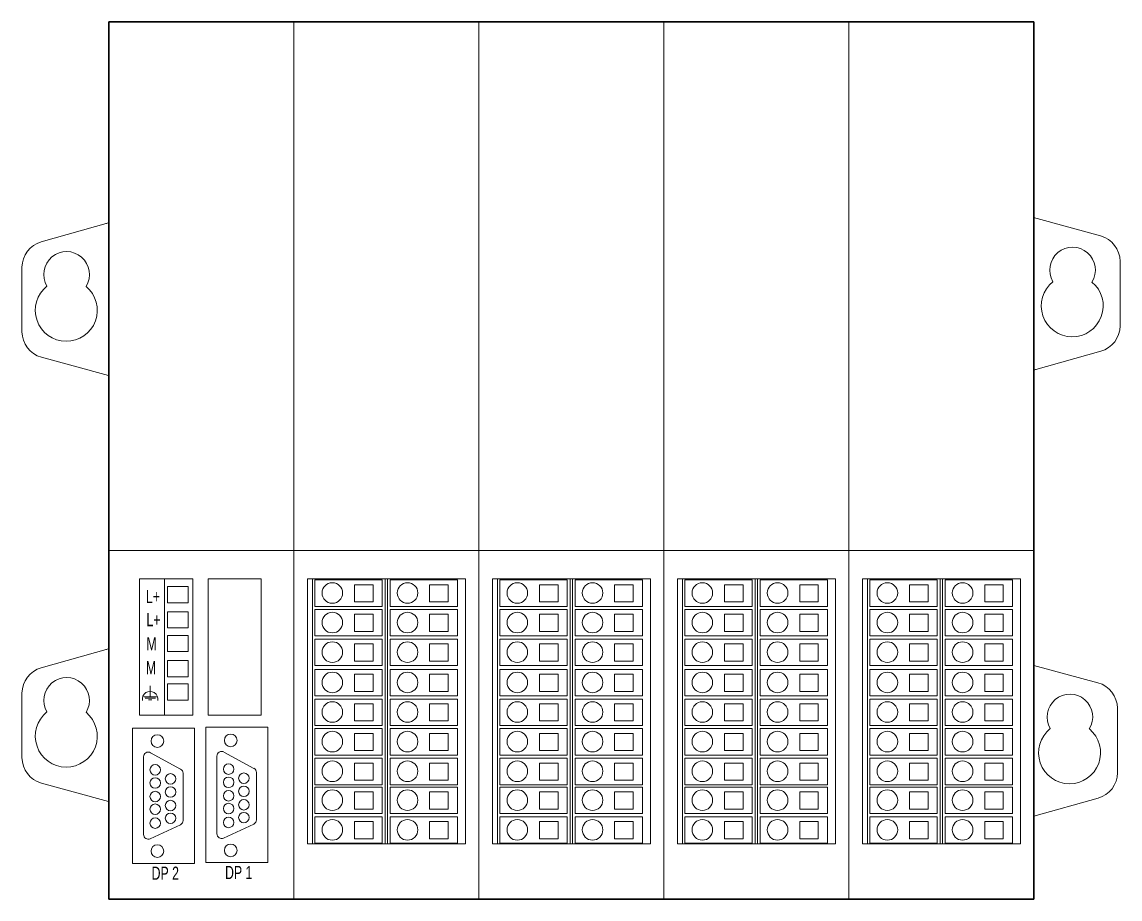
# Model space of a CAD drawing. Header units: millimetres. Extents: x 33157 to 59611, y -29750 to 1750.
# Drawn here: x 55548 to 55755.7, y -3821.6 to -3655.6 of the extents above; entities that cross this region are included whole.
import ezdxf

# ---------------------------------------------------------------- set-up
doc = ezdxf.new("R2010")
doc.units = ezdxf.units.MM
doc.layers.get('0').update_dxf_attribs({"lineweight": 18})
doc.layers.add('细实线', color=7, linetype='Continuous', lineweight=20)
doc.styles.add('HZ', font='arial.ttf')

msp = doc.modelspace()

# ---------------------------------------------------------------- linework, layer by layer
for p, q in [((55599.39, -3655.62), (55599.39, -3821.62)), ((55599.39, -3655.62), (55599.39, -3821.62)), ((55634.39, -3655.62), (55634.39, -3821.62)), ((55669.39, -3655.62), (55669.39, -3821.62)), ((55669.39, -3655.62), (55669.39, -3821.62)), ((55704.39, -3655.62), (55704.39, -3821.62)), ((55752, -3696.1), (55739.3, -3692.64)), ((55551.6, -3697.23), (55564.34, -3693.64)), ((55563.96, -3693.79), (55563.8, -3693.79)), ((55755.69, -3713.13), (55755.69, -3700.93)), ((55547.96, -3702.04), (55547.96, -3714.24)), ((55752.04, -3717.94), (55739.3, -3721.53)), ((55551.64, -3719.06), (55564.34, -3722.53)), ((55739.69, -3721.37), (55739.84, -3721.37)), ((55564.39, -3755.62), (55739.39, -3755.62)), ((55574.95, -3761.01), (55574.95, -3786.83)), ((55602.89, -3761.02), (55602.89, -3811.16)), ((55602.89, -3761.02), (55616.64, -3761.02)), ((55616.64, -3761.02), (55630.38, -3761.02)), ((55616.64, -3761.02), (55616.64, -3811.16)), ((55617.12, -3761.02), (55617.12, -3811.16)), ((55637.89, -3761.02), (55637.89, -3811.16)), ((55637.89, -3761.02), (55651.64, -3761.02)), ((55651.64, -3761.02), (55665.38, -3761.02)), ((55651.64, -3761.02), (55651.64, -3811.16)), ((55652.12, -3761.02), (55652.12, -3811.16)), ((55672.89, -3761.02), (55672.89, -3811.16)), ((55672.89, -3761.02), (55686.64, -3761.02)), ((55686.64, -3761.02), (55700.38, -3761.02)), ((55686.64, -3761.02), (55686.64, -3811.16)), ((55687.12, -3761.02), (55687.12, -3811.16)), ((55707.89, -3761.02), (55707.89, -3811.16)), ((55707.89, -3761.02), (55721.64, -3761.02)), ((55721.64, -3761.02), (55735.38, -3761.02)), ((55721.64, -3761.02), (55721.64, -3811.16)), ((55722.12, -3761.02), (55722.12, -3811.16)), ((55551.6, -3777.83), (55564.34, -3774.24)), ((55563.96, -3774.39), (55563.8, -3774.39)), ((55751.5, -3780.69), (55739.39, -3777.39)), ((55547.96, -3782.64), (55547.96, -3794.84)), ((55572.19, -3783.33), (55572.19, -3781.27)), ((55571.01, -3783.33), (55573.39, -3783.33)), ((55571.28, -3783.62), (55573.2, -3783.62)), ((55571.88, -3783.9), (55572.52, -3783.9)), ((55755.19, -3797.71), (55755.19, -3785.51)), ((55570.95, -3794.71), (55570.95, -3809.39)), ((55572.27, -3793.92), (55577.97, -3797.01)), ((55584.83, -3794.57), (55584.83, -3809.26)), ((55586.16, -3793.79), (55591.85, -3796.88)), ((55578.44, -3806.74), (55578.44, -3797.8)), ((55592.32, -3806.61), (55592.32, -3797.66)), ((55551.64, -3799.67), (55564.34, -3803.13)), ((55751.54, -3802.53), (55739.39, -3805.95)), ((55572.22, -3810.2), (55577.92, -3807.55)), ((55586.11, -3810.07), (55591.8, -3807.42)), ((55564.39, -3821.62), (55602.39, -3821.62))]:
    msp.add_line(p, q)
at = {"lineweight": 30}
msp.add_line((55739.39, -3655.62), (55739.39, -3821.62), dxfattribs=at)
msp.add_lwpolyline([(55739.39, -3655.62), (55564.39, -3655.62), (55564.39, -3821.62), (55739.39, -3821.62)], dxfattribs=at)
for points in [[(55570.19, -3761.01), (55570.19, -3786.83), (55580.25, -3786.83), (55580.25, -3761.01)], [(55583.16, -3761.01), (55583.16, -3786.83), (55593.22, -3786.83), (55593.22, -3761.01)], [(55601.98, -3761.02), (55601.98, -3811.16), (55631.86, -3811.16), (55631.86, -3761.02)], [(55603.37, -3761.23), (55603.37, -3766.23), (55616.12, -3766.23), (55616.12, -3761.23)], [(55617.61, -3761.23), (55617.61, -3766.23), (55630.35, -3766.23), (55630.35, -3761.23)], [(55636.98, -3761.02), (55636.98, -3811.16), (55666.86, -3811.16), (55666.86, -3761.02)], [(55638.37, -3761.23), (55638.37, -3766.23), (55651.12, -3766.23), (55651.12, -3761.23)], [(55652.61, -3761.23), (55652.61, -3766.23), (55665.35, -3766.23), (55665.35, -3761.23)], [(55671.98, -3761.02), (55671.98, -3811.16), (55701.86, -3811.16), (55701.86, -3761.02)], [(55673.37, -3761.23), (55673.37, -3766.23), (55686.12, -3766.23), (55686.12, -3761.23)], [(55687.61, -3761.23), (55687.61, -3766.23), (55700.35, -3766.23), (55700.35, -3761.23)], [(55706.98, -3761.02), (55706.98, -3811.16), (55736.86, -3811.16), (55736.86, -3761.02)], [(55708.37, -3761.23), (55708.37, -3766.23), (55721.12, -3766.23), (55721.12, -3761.23)], [(55722.61, -3761.23), (55722.61, -3766.23), (55735.35, -3766.23), (55735.35, -3761.23)], [(55575.46, -3762.49), (55575.46, -3765.56), (55579.39, -3765.56), (55579.39, -3762.49)], [(55610.85, -3762.13), (55610.85, -3765.38), (55614.37, -3765.38), (55614.37, -3762.13)], [(55625.08, -3762.13), (55625.08, -3765.38), (55628.6, -3765.38), (55628.6, -3762.13)], [(55645.85, -3762.13), (55645.85, -3765.38), (55649.37, -3765.38), (55649.37, -3762.13)], [(55660.08, -3762.13), (55660.08, -3765.38), (55663.6, -3765.38), (55663.6, -3762.13)], [(55680.85, -3762.13), (55680.85, -3765.38), (55684.37, -3765.38), (55684.37, -3762.13)], [(55695.08, -3762.13), (55695.08, -3765.38), (55698.6, -3765.38), (55698.6, -3762.13)], [(55715.85, -3762.13), (55715.85, -3765.38), (55719.37, -3765.38), (55719.37, -3762.13)], [(55730.08, -3762.13), (55730.08, -3765.38), (55733.6, -3765.38), (55733.6, -3762.13)], [(55575.46, -3767.23), (55575.46, -3770.3), (55579.39, -3770.3), (55579.39, -3767.23)], [(55603.37, -3766.83), (55603.37, -3771.83), (55616.12, -3771.83), (55616.12, -3766.83)], [(55610.85, -3767.73), (55610.85, -3770.98), (55614.37, -3770.98), (55614.37, -3767.73)], [(55617.61, -3766.83), (55617.61, -3771.83), (55630.35, -3771.83), (55630.35, -3766.83)], [(55625.08, -3767.73), (55625.08, -3770.98), (55628.6, -3770.98), (55628.6, -3767.73)], [(55638.37, -3766.83), (55638.37, -3771.83), (55651.12, -3771.83), (55651.12, -3766.83)], [(55645.85, -3767.73), (55645.85, -3770.98), (55649.37, -3770.98), (55649.37, -3767.73)], [(55652.61, -3766.83), (55652.61, -3771.83), (55665.35, -3771.83), (55665.35, -3766.83)], [(55660.08, -3767.73), (55660.08, -3770.98), (55663.6, -3770.98), (55663.6, -3767.73)], [(55673.37, -3766.83), (55673.37, -3771.83), (55686.12, -3771.83), (55686.12, -3766.83)], [(55680.85, -3767.73), (55680.85, -3770.98), (55684.37, -3770.98), (55684.37, -3767.73)], [(55687.61, -3766.83), (55687.61, -3771.83), (55700.35, -3771.83), (55700.35, -3766.83)], [(55695.08, -3767.73), (55695.08, -3770.98), (55698.6, -3770.98), (55698.6, -3767.73)], [(55708.37, -3766.83), (55708.37, -3771.83), (55721.12, -3771.83), (55721.12, -3766.83)], [(55715.85, -3767.73), (55715.85, -3770.98), (55719.37, -3770.98), (55719.37, -3767.73)], [(55722.61, -3766.83), (55722.61, -3771.83), (55735.35, -3771.83), (55735.35, -3766.83)], [(55730.08, -3767.73), (55730.08, -3770.98), (55733.6, -3770.98), (55733.6, -3767.73)], [(55575.46, -3771.71), (55575.46, -3774.79), (55579.39, -3774.79), (55579.39, -3771.71)], [(55603.37, -3772.43), (55603.37, -3777.43), (55616.12, -3777.43), (55616.12, -3772.43)], [(55610.85, -3773.33), (55610.85, -3776.58), (55614.37, -3776.58), (55614.37, -3773.33)], [(55617.61, -3772.43), (55617.61, -3777.43), (55630.35, -3777.43), (55630.35, -3772.43)], [(55625.08, -3773.33), (55625.08, -3776.58), (55628.6, -3776.58), (55628.6, -3773.33)], [(55638.37, -3772.43), (55638.37, -3777.43), (55651.12, -3777.43), (55651.12, -3772.43)], [(55645.85, -3773.33), (55645.85, -3776.58), (55649.37, -3776.58), (55649.37, -3773.33)], [(55652.61, -3772.43), (55652.61, -3777.43), (55665.35, -3777.43), (55665.35, -3772.43)], [(55660.08, -3773.33), (55660.08, -3776.58), (55663.6, -3776.58), (55663.6, -3773.33)], [(55673.37, -3772.43), (55673.37, -3777.43), (55686.12, -3777.43), (55686.12, -3772.43)], [(55680.85, -3773.33), (55680.85, -3776.58), (55684.37, -3776.58), (55684.37, -3773.33)], [(55687.61, -3772.43), (55687.61, -3777.43), (55700.35, -3777.43), (55700.35, -3772.43)], [(55695.08, -3773.33), (55695.08, -3776.58), (55698.6, -3776.58), (55698.6, -3773.33)], [(55708.37, -3772.43), (55708.37, -3777.43), (55721.12, -3777.43), (55721.12, -3772.43)], [(55715.85, -3773.33), (55715.85, -3776.58), (55719.37, -3776.58), (55719.37, -3773.33)], [(55722.61, -3772.43), (55722.61, -3777.43), (55735.35, -3777.43), (55735.35, -3772.43)], [(55730.08, -3773.33), (55730.08, -3776.58), (55733.6, -3776.58), (55733.6, -3773.33)], [(55575.46, -3776.46), (55575.46, -3779.53), (55579.39, -3779.53), (55579.39, -3776.46)], [(55603.37, -3778.16), (55603.37, -3783.16), (55616.12, -3783.16), (55616.12, -3778.16)], [(55617.61, -3778.16), (55617.61, -3783.16), (55630.35, -3783.16), (55630.35, -3778.16)], [(55638.37, -3778.16), (55638.37, -3783.16), (55651.12, -3783.16), (55651.12, -3778.16)], [(55652.61, -3778.16), (55652.61, -3783.16), (55665.35, -3783.16), (55665.35, -3778.16)], [(55673.37, -3778.16), (55673.37, -3783.16), (55686.12, -3783.16), (55686.12, -3778.16)], [(55687.61, -3778.16), (55687.61, -3783.16), (55700.35, -3783.16), (55700.35, -3778.16)], [(55708.37, -3778.16), (55708.37, -3783.16), (55721.12, -3783.16), (55721.12, -3778.16)], [(55722.61, -3778.16), (55722.61, -3783.16), (55735.35, -3783.16), (55735.35, -3778.16)], [(55610.85, -3779.06), (55610.85, -3782.31), (55614.37, -3782.31), (55614.37, -3779.06)], [(55625.08, -3779.06), (55625.08, -3782.31), (55628.6, -3782.31), (55628.6, -3779.06)], [(55645.85, -3779.06), (55645.85, -3782.31), (55649.37, -3782.31), (55649.37, -3779.06)], [(55660.08, -3779.06), (55660.08, -3782.31), (55663.6, -3782.31), (55663.6, -3779.06)], [(55680.85, -3779.06), (55680.85, -3782.31), (55684.37, -3782.31), (55684.37, -3779.06)], [(55695.08, -3779.06), (55695.08, -3782.31), (55698.6, -3782.31), (55698.6, -3779.06)], [(55715.85, -3779.06), (55715.85, -3782.31), (55719.37, -3782.31), (55719.37, -3779.06)], [(55730.08, -3779.06), (55730.08, -3782.31), (55733.6, -3782.31), (55733.6, -3779.06)], [(55575.46, -3780.9), (55575.46, -3783.98), (55579.39, -3783.98), (55579.39, -3780.9)], [(55603.37, -3783.76), (55603.37, -3788.76), (55616.12, -3788.76), (55616.12, -3783.76)], [(55610.85, -3784.66), (55610.85, -3787.91), (55614.37, -3787.91), (55614.37, -3784.66)], [(55617.61, -3783.76), (55617.61, -3788.76), (55630.35, -3788.76), (55630.35, -3783.76)], [(55625.08, -3784.66), (55625.08, -3787.91), (55628.6, -3787.91), (55628.6, -3784.66)], [(55638.37, -3783.76), (55638.37, -3788.76), (55651.12, -3788.76), (55651.12, -3783.76)], [(55645.85, -3784.66), (55645.85, -3787.91), (55649.37, -3787.91), (55649.37, -3784.66)], [(55652.61, -3783.76), (55652.61, -3788.76), (55665.35, -3788.76), (55665.35, -3783.76)], [(55660.08, -3784.66), (55660.08, -3787.91), (55663.6, -3787.91), (55663.6, -3784.66)], [(55673.37, -3783.76), (55673.37, -3788.76), (55686.12, -3788.76), (55686.12, -3783.76)], [(55680.85, -3784.66), (55680.85, -3787.91), (55684.37, -3787.91), (55684.37, -3784.66)], [(55687.61, -3783.76), (55687.61, -3788.76), (55700.35, -3788.76), (55700.35, -3783.76)], [(55695.08, -3784.66), (55695.08, -3787.91), (55698.6, -3787.91), (55698.6, -3784.66)], [(55708.37, -3783.76), (55708.37, -3788.76), (55721.12, -3788.76), (55721.12, -3783.76)], [(55715.85, -3784.66), (55715.85, -3787.91), (55719.37, -3787.91), (55719.37, -3784.66)], [(55722.61, -3783.76), (55722.61, -3788.76), (55735.35, -3788.76), (55735.35, -3783.76)], [(55730.08, -3784.66), (55730.08, -3787.91), (55733.6, -3787.91), (55733.6, -3784.66)], [(55568.87, -3789.25), (55580.58, -3789.25), (55580.58, -3814.86), (55568.87, -3814.86)], [(55582.75, -3789.11), (55594.47, -3789.11), (55594.47, -3814.72), (55582.75, -3814.72)], [(55603.37, -3789.36), (55603.37, -3794.36), (55616.12, -3794.36), (55616.12, -3789.36)], [(55610.85, -3790.26), (55610.85, -3793.51), (55614.37, -3793.51), (55614.37, -3790.26)], [(55617.61, -3789.36), (55617.61, -3794.36), (55630.35, -3794.36), (55630.35, -3789.36)], [(55625.08, -3790.26), (55625.08, -3793.51), (55628.6, -3793.51), (55628.6, -3790.26)], [(55638.37, -3789.36), (55638.37, -3794.36), (55651.12, -3794.36), (55651.12, -3789.36)], [(55645.85, -3790.26), (55645.85, -3793.51), (55649.37, -3793.51), (55649.37, -3790.26)], [(55652.61, -3789.36), (55652.61, -3794.36), (55665.35, -3794.36), (55665.35, -3789.36)], [(55660.08, -3790.26), (55660.08, -3793.51), (55663.6, -3793.51), (55663.6, -3790.26)], [(55673.37, -3789.36), (55673.37, -3794.36), (55686.12, -3794.36), (55686.12, -3789.36)], [(55680.85, -3790.26), (55680.85, -3793.51), (55684.37, -3793.51), (55684.37, -3790.26)], [(55687.61, -3789.36), (55687.61, -3794.36), (55700.35, -3794.36), (55700.35, -3789.36)], [(55695.08, -3790.26), (55695.08, -3793.51), (55698.6, -3793.51), (55698.6, -3790.26)], [(55708.37, -3789.36), (55708.37, -3794.36), (55721.12, -3794.36), (55721.12, -3789.36)], [(55715.85, -3790.26), (55715.85, -3793.51), (55719.37, -3793.51), (55719.37, -3790.26)], [(55722.61, -3789.36), (55722.61, -3794.36), (55735.35, -3794.36), (55735.35, -3789.36)], [(55730.08, -3790.26), (55730.08, -3793.51), (55733.6, -3793.51), (55733.6, -3790.26)], [(55603.37, -3794.97), (55603.37, -3799.97), (55616.12, -3799.97), (55616.12, -3794.97)], [(55617.61, -3794.97), (55617.61, -3799.97), (55630.35, -3799.97), (55630.35, -3794.97)], [(55638.37, -3794.97), (55638.37, -3799.97), (55651.12, -3799.97), (55651.12, -3794.97)], [(55652.61, -3794.97), (55652.61, -3799.97), (55665.35, -3799.97), (55665.35, -3794.97)], [(55673.37, -3794.97), (55673.37, -3799.97), (55686.12, -3799.97), (55686.12, -3794.97)], [(55687.61, -3794.97), (55687.61, -3799.97), (55700.35, -3799.97), (55700.35, -3794.97)], [(55708.37, -3794.97), (55708.37, -3799.97), (55721.12, -3799.97), (55721.12, -3794.97)], [(55722.61, -3794.97), (55722.61, -3799.97), (55735.35, -3799.97), (55735.35, -3794.97)], [(55610.85, -3795.87), (55610.85, -3799.12), (55614.37, -3799.12), (55614.37, -3795.87)], [(55625.08, -3795.87), (55625.08, -3799.12), (55628.6, -3799.12), (55628.6, -3795.87)], [(55645.85, -3795.87), (55645.85, -3799.12), (55649.37, -3799.12), (55649.37, -3795.87)], [(55660.08, -3795.87), (55660.08, -3799.12), (55663.6, -3799.12), (55663.6, -3795.87)], [(55680.85, -3795.87), (55680.85, -3799.12), (55684.37, -3799.12), (55684.37, -3795.87)], [(55695.08, -3795.87), (55695.08, -3799.12), (55698.6, -3799.12), (55698.6, -3795.87)], [(55715.85, -3795.87), (55715.85, -3799.12), (55719.37, -3799.12), (55719.37, -3795.87)], [(55730.08, -3795.87), (55730.08, -3799.12), (55733.6, -3799.12), (55733.6, -3795.87)], [(55603.37, -3800.44), (55603.37, -3805.44), (55616.12, -3805.44), (55616.12, -3800.44)], [(55610.85, -3801.33), (55610.85, -3804.59), (55614.37, -3804.59), (55614.37, -3801.33)], [(55617.61, -3800.44), (55617.61, -3805.44), (55630.35, -3805.44), (55630.35, -3800.44)], [(55625.08, -3801.33), (55625.08, -3804.59), (55628.6, -3804.59), (55628.6, -3801.33)], [(55638.37, -3800.44), (55638.37, -3805.44), (55651.12, -3805.44), (55651.12, -3800.44)], [(55645.85, -3801.33), (55645.85, -3804.59), (55649.37, -3804.59), (55649.37, -3801.33)], [(55652.61, -3800.44), (55652.61, -3805.44), (55665.35, -3805.44), (55665.35, -3800.44)], [(55660.08, -3801.33), (55660.08, -3804.59), (55663.6, -3804.59), (55663.6, -3801.33)], [(55673.37, -3800.44), (55673.37, -3805.44), (55686.12, -3805.44), (55686.12, -3800.44)], [(55680.85, -3801.33), (55680.85, -3804.59), (55684.37, -3804.59), (55684.37, -3801.33)], [(55687.61, -3800.44), (55687.61, -3805.44), (55700.35, -3805.44), (55700.35, -3800.44)], [(55695.08, -3801.33), (55695.08, -3804.59), (55698.6, -3804.59), (55698.6, -3801.33)], [(55708.37, -3800.44), (55708.37, -3805.44), (55721.12, -3805.44), (55721.12, -3800.44)], [(55715.85, -3801.33), (55715.85, -3804.59), (55719.37, -3804.59), (55719.37, -3801.33)], [(55722.61, -3800.44), (55722.61, -3805.44), (55735.35, -3805.44), (55735.35, -3800.44)], [(55730.08, -3801.33), (55730.08, -3804.59), (55733.6, -3804.59), (55733.6, -3801.33)], [(55603.37, -3806.06), (55603.37, -3811.06), (55616.12, -3811.06), (55616.12, -3806.06)], [(55610.85, -3806.96), (55610.85, -3810.21), (55614.37, -3810.21), (55614.37, -3806.96)], [(55617.61, -3806.06), (55617.61, -3811.06), (55630.35, -3811.06), (55630.35, -3806.06)], [(55625.08, -3806.96), (55625.08, -3810.21), (55628.6, -3810.21), (55628.6, -3806.96)], [(55638.37, -3806.06), (55638.37, -3811.06), (55651.12, -3811.06), (55651.12, -3806.06)], [(55645.85, -3806.96), (55645.85, -3810.21), (55649.37, -3810.21), (55649.37, -3806.96)], [(55652.61, -3806.06), (55652.61, -3811.06), (55665.35, -3811.06), (55665.35, -3806.06)], [(55660.08, -3806.96), (55660.08, -3810.21), (55663.6, -3810.21), (55663.6, -3806.96)], [(55673.37, -3806.06), (55673.37, -3811.06), (55686.12, -3811.06), (55686.12, -3806.06)], [(55680.85, -3806.96), (55680.85, -3810.21), (55684.37, -3810.21), (55684.37, -3806.96)], [(55687.61, -3806.06), (55687.61, -3811.06), (55700.35, -3811.06), (55700.35, -3806.06)], [(55695.08, -3806.96), (55695.08, -3810.21), (55698.6, -3810.21), (55698.6, -3806.96)], [(55708.37, -3806.06), (55708.37, -3811.06), (55721.12, -3811.06), (55721.12, -3806.06)], [(55715.85, -3806.96), (55715.85, -3810.21), (55719.37, -3810.21), (55719.37, -3806.96)], [(55722.61, -3806.06), (55722.61, -3811.06), (55735.35, -3811.06), (55735.35, -3806.06)], [(55730.08, -3806.96), (55730.08, -3810.21), (55733.6, -3810.21), (55733.6, -3806.96)]]:
    msp.add_lwpolyline(points, close=True)
for centre, radius in [((55606.67, -3763.69), 1.95), ((55620.9, -3763.69), 1.95), ((55641.67, -3763.69), 1.95), ((55655.9, -3763.69), 1.95), ((55676.67, -3763.69), 1.95), ((55690.9, -3763.69), 1.95), ((55711.67, -3763.69), 1.95), ((55725.9, -3763.69), 1.95), ((55606.67, -3769.29), 1.95), ((55620.9, -3769.29), 1.95), ((55641.67, -3769.29), 1.95), ((55655.9, -3769.29), 1.95), ((55676.67, -3769.29), 1.95), ((55690.9, -3769.29), 1.95), ((55711.67, -3769.29), 1.95), ((55725.9, -3769.29), 1.95), ((55606.67, -3774.89), 1.95), ((55620.9, -3774.89), 1.95), ((55641.67, -3774.89), 1.95), ((55655.9, -3774.89), 1.95), ((55676.67, -3774.89), 1.95), ((55690.9, -3774.89), 1.95), ((55711.67, -3774.89), 1.95), ((55725.9, -3774.89), 1.95), ((55606.67, -3780.62), 1.95), ((55620.9, -3780.62), 1.95), ((55641.67, -3780.62), 1.95), ((55655.9, -3780.62), 1.95), ((55676.67, -3780.62), 1.95), ((55690.9, -3780.62), 1.95), ((55711.67, -3780.62), 1.95), ((55725.9, -3780.62), 1.95), ((55606.67, -3786.22), 1.95), ((55620.9, -3786.22), 1.95), ((55641.67, -3786.22), 1.95), ((55655.9, -3786.22), 1.95), ((55676.67, -3786.22), 1.95), ((55690.9, -3786.22), 1.95), ((55711.67, -3786.22), 1.95), ((55725.9, -3786.22), 1.95), ((55573.57, -3791.72), 1.2), ((55587.45, -3791.59), 1.2), ((55606.67, -3791.82), 1.95), ((55620.9, -3791.82), 1.95), ((55641.67, -3791.82), 1.95), ((55655.9, -3791.82), 1.95), ((55676.67, -3791.82), 1.95), ((55690.9, -3791.82), 1.95), ((55711.67, -3791.82), 1.95), ((55725.9, -3791.82), 1.95), ((55573.16, -3797.16), 0.994), ((55587.05, -3797.03), 0.994), ((55606.67, -3797.43), 1.95), ((55620.9, -3797.43), 1.95), ((55641.67, -3797.43), 1.95), ((55655.9, -3797.43), 1.95), ((55676.67, -3797.43), 1.95), ((55690.9, -3797.43), 1.95), ((55711.67, -3797.43), 1.95), ((55725.9, -3797.43), 1.95), ((55573.16, -3799.65), 0.994), ((55576.06, -3798.87), 0.994), ((55587.05, -3799.52), 0.994), ((55589.94, -3798.74), 0.994), ((55573.16, -3802.21), 0.994), ((55576.06, -3801.36), 0.994), ((55587.05, -3802.07), 0.994), ((55589.94, -3801.23), 0.994), ((55606.67, -3802.9), 1.95), ((55620.9, -3802.9), 1.95), ((55641.67, -3802.9), 1.95), ((55655.9, -3802.9), 1.95), ((55676.67, -3802.9), 1.95), ((55690.9, -3802.9), 1.95), ((55711.67, -3802.9), 1.95), ((55725.9, -3802.9), 1.95), ((55576.06, -3803.92), 0.994), ((55587.05, -3804.49), 0.994), ((55589.94, -3803.78), 0.994), ((55573.16, -3804.62), 0.994), ((55576.06, -3806.33), 0.994), ((55589.94, -3806.2), 0.994), ((55573.16, -3807.25), 0.994), ((55587.05, -3807.12), 0.994), ((55606.67, -3808.52), 1.95), ((55620.9, -3808.52), 1.95), ((55641.67, -3808.52), 1.95), ((55655.9, -3808.52), 1.95), ((55676.67, -3808.52), 1.95), ((55690.9, -3808.52), 1.95), ((55711.67, -3808.52), 1.95), ((55725.9, -3808.52), 1.95), ((55573.57, -3812.55), 1.2), ((55587.45, -3812.42), 1.2)]:
    msp.add_circle(centre, radius)
for centre, radius, start, end in [((55552.96, -3702.04), 5, 105.7247, 180), ((55750.69, -3700.93), 5, 0, 74.7449), ((55556.4, -3703.4), 4.32, 328.3, 210.6524), ((55746.7, -3702.57), 4.32, 328.3, 210.6524), ((55556.34, -3710.19), 5.86, 128.6083, 50.3442), ((55746.64, -3709.35), 5.86, 128.6083, 50.3442), ((55750.69, -3713.13), 5, 285.7247, 360), ((55552.96, -3714.24), 5, 180, 254.7449), ((55552.96, -3782.64), 5, 105.7247, 180), ((55556.4, -3784.01), 4.32, 328.3, 210.6524), ((55750.19, -3785.51), 5, 360, 74.7449), ((55572.19, -3783.78), 1.47, 350.3006, 189.6994), ((55746.2, -3787.16), 4.32, 328.3, 210.6524), ((55556.34, -3790.79), 5.86, 128.6083, 50.3442), ((55746.14, -3793.94), 5.86, 128.6083, 50.3442), ((55552.96, -3794.84), 5, 180, 254.7449), ((55571.85, -3794.71), 0.895, 61.5158, 180), ((55585.73, -3794.57), 0.895, 61.5158, 180), ((55577.54, -3797.8), 0.895, 0, 61.5158), ((55591.42, -3797.66), 0.895, 0, 61.5158), ((55750.19, -3797.71), 5, 285.7247, 360), ((55577.54, -3806.74), 0.895, 294.9385, 0), ((55591.42, -3806.61), 0.895, 294.9385, 360), ((55571.85, -3809.39), 0.895, 180, 294.9385), ((55585.73, -3809.26), 0.895, 180, 294.9385)]:
    msp.add_arc(centre, radius, start, end)
at = {"layer": '细实线'}
msp.add_line((55599.39, -3655.62), (55599.39, -3821.62), dxfattribs=at)
msp.add_line((55599.39, -3655.62), (55599.39, -3821.62), dxfattribs=at)

# ---------------------------------------------------------------- texts
at = {"color": 7, "linetype": 'Continuous', "style": 'HZ', "width": 0.67}
for s, height, p in [('L+', 2.488, (55571.39, -3765.6)), ('L+', 2.488, (55571.5, -3769.98)), ('M', 2.49, (55571.5, -3774.57)), ('M', 2.49, (55571.39, -3779.06))]:
    msp.add_text(s, height=height, dxfattribs=at).set_placement(p)
at = {"color": 7, "linetype": 'Continuous', "char_height": 2.4883, "attachment_point": 7, "style": 'HZ'}
for s, insert, width in [('{\\W0.67;DP 2}', (55572.48, -3817.97), 7.3136), ('{\\W0.67;DP 1}', (55586.37, -3817.84), 6.8561)]:
    msp.add_mtext(s, dxfattribs=dict(at, insert=insert, width=width))

doc.saveas('drawing.dxf')
